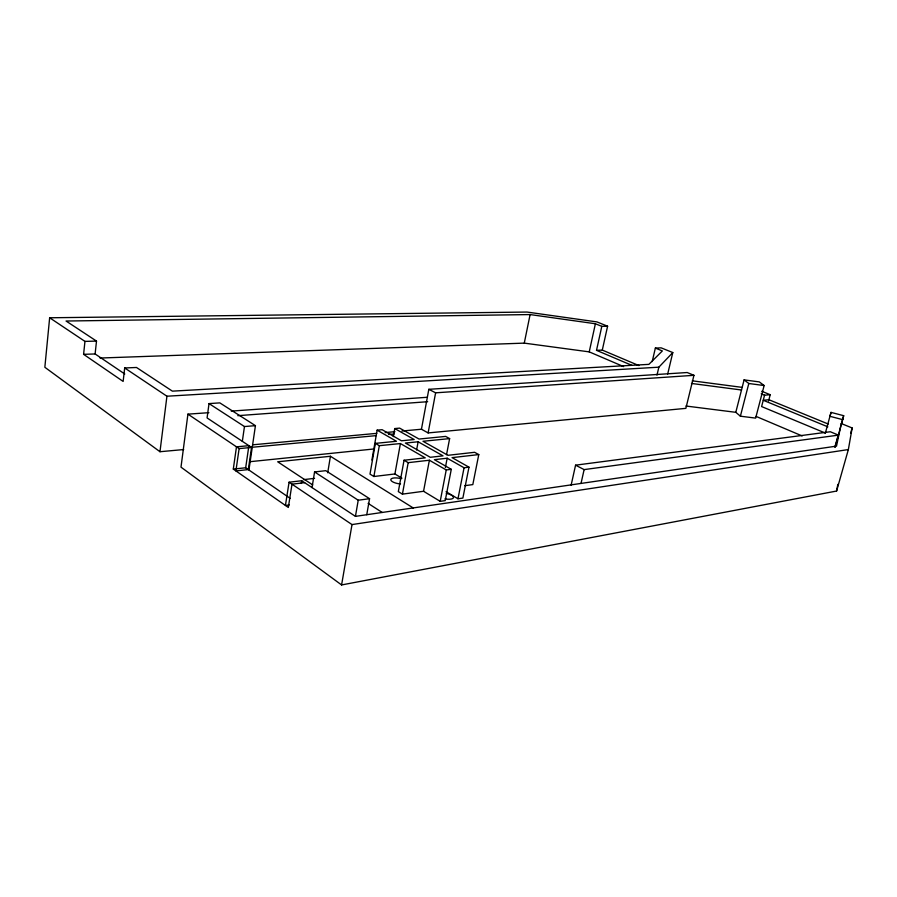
<?xml version="1.0" encoding="UTF-8"?>
<svg xmlns="http://www.w3.org/2000/svg" width="897" height="897" viewBox="0 0 897 897"><rect width="100%" height="100%" fill="white"/><g stroke="black" fill="none" stroke-linecap="round" stroke-linejoin="round"><path stroke-width="1.35" d="M607.594 326.216L601.809 326.351L596.516 350.335L602.291 350.088L607.594 326.216L596.953 321.911L527.044 312.055L49.649 317.773L44.85 367.277L159.969 451.718L183.683 449.554M652.197 361.592L655.359 348.092L662.356 350.929L648.89 364.361L172.392 391.148L136.501 367.478L124.694 367.972L123.136 381.427L83.589 354.337L84.957 341.387L49.649 317.773M124.761 373.982L95.116 353.956L96.506 341.095L66.064 321.025L530.105 314.567L595.395 323.75L601.809 326.351M159.969 451.718L166.932 396.216L124.694 367.972M208.878 412.676L187.922 414.145L180.992 467.146L341.589 584.945L836.587 491.04L848.36 449.565L852.15 427.959L841.094 423.474M248.962 469.804L255.432 425.66L219.843 402.888L209.023 403.594L207.084 417.935L251.552 447.435L248.312 469.58L235.911 470.914L239.118 448.601L187.922 414.145M304.632 482.664L291.985 484.178L288.329 507.467L233.298 469.086L236.483 446.829L248.895 445.674L245.677 467.774L290.123 498.328M242.336 441.324L244.466 426.546L209.023 403.594M840.713 426.254L836.509 446.123L355.436 516.369L301.706 480.725L289.069 482.216L285.437 505.448L289.215 504.944M301.28 483.438L301.706 480.725M312.033 487.576L314.567 471.945L325.779 470.678L369.564 498.687L366.75 514.721M327.708 472.764L330.421 456.27L277.689 461.787L312.761 484.952M341.589 584.945L352.005 524.577L289.069 482.216M355.436 516.369L358.228 500.223L314.567 471.945M371.907 460.049L377.132 430.156L382.111 429.697L401.464 440.786L414.167 439.53L394.77 428.564L393.335 436.615M377.132 430.156L396.463 441.279L375.372 443.376L370.001 474.109L373.892 476.509L394.915 473.964L401.934 478.202M373.892 476.509L379.308 445.686L375.372 443.376M394.915 473.964L400.41 443.555L379.308 445.686M400.41 443.555L425.234 457.851L404.042 460.239L398.335 491.612L402.417 494.135L423.552 491.276L440.203 501.345L445.226 500.616L451.281 469.333L434.406 459.668L447.166 458.21L464.063 467.763L468.974 467.158L462.874 498.07L457.975 498.777L446.056 491.702M402.417 494.135L408.18 462.661L404.042 460.239M416.612 449.969L418.125 441.773L405.41 443.051L430.257 457.291L443.017 455.855L418.125 441.773M421.444 429.237L428.822 389.309L687.192 372.524L693.942 375.316L685.869 408.359L428.127 432.926L421.444 429.237L401.912 431.031M428.127 432.926L435.606 392.819L428.822 389.309M423.552 491.276L429.383 460.239L408.18 462.661M836.587 491.04L837.832 484.38M446.549 454.644L449.621 438.599L445.652 436.413L419.045 439.048L399.636 428.127L394.77 428.564M445.383 467.539L447.166 458.21M440.203 501.345L446.235 469.95L429.383 460.239M457.975 498.777L464.063 467.763M449.621 438.599L423.003 441.279L447.917 455.306L474.614 452.301L478.774 454.588L472.809 484.593L464.814 485.681M100.016 358.038L524.274 343.125L530.105 314.567M835.073 447.379L843.685 415.692L831.014 412.385L825.274 433.419M623.606 366.593L589.228 351.871L595.395 323.75M571.131 485.176L575.571 465.173L830.308 431.749L838.46 435.123L584.126 469.602L575.571 465.173M581.021 483.438L584.126 469.602M656.974 375.148L658.858 367.187L672.795 352.555L661.123 347.845L655.359 348.092M667.66 374.127L672.795 352.555M831.014 412.385L830.017 416.331L842.844 419.684M735.798 412.317L744.095 379.88L759.311 381.909L764.132 385.542L755.644 418.114L740.395 416.197L735.798 412.317L685.97 406.027M740.395 416.197L748.804 383.501L744.095 379.88M768.561 400.981L770.209 394.702L764.569 395.207L761.609 406.565L824.735 432.814M834.916 446.93L838.179 435.303M841.083 424.931L843.685 415.692M850.625 433.352L852.15 427.959M352.005 524.577L848.36 449.565M358.228 500.223L369.564 498.687M446.235 469.95L451.281 469.333M303.5 479.648L314.567 478.348M478.774 454.588L452.077 457.638L468.974 467.158M233.298 469.086L245.677 467.774M250.353 461.652L374.296 448.937M251.373 447.345L376.078 435.639M388.547 434.473L394.086 433.957M239.118 448.601L251.552 447.435M252.64 444.811L376.807 433.352M385.172 432.578L394.938 431.681M244.466 426.546L255.432 425.66M237.806 415.67L427.656 401.71M231.247 411.095L426.938 397.304M435.606 392.819L693.942 375.316M166.932 396.216L658.858 367.187M83.589 354.337L95.116 353.956M84.957 341.387L96.506 341.095M692.316 380.821L741.797 387.325M691.486 383.445L741.505 390.004M748.804 383.501L764.132 385.542M524.274 343.125L589.228 351.871M761.744 391.271L770.209 394.702M761.194 393.839L764.569 395.207M828.211 424.023L768.886 399.726L763.246 400.264L827.841 426.837M602.291 350.088L638.899 365.572M756.048 416.399L802.165 435.942M596.516 350.335L631.88 365.359M330.421 456.27L413.27 507.982M368.106 503.374L382.2 512.456M446.28 493.372A8.006 2.826 10.8 0 1 453.467 497.667A8.006 2.826 10.8 0 1 444.957 498.867M400.522 483.932A7.916 2.747 10 0 1 390.778 479.592A7.916 2.747 10 0 1 401.206 478.706"/></g></svg>
